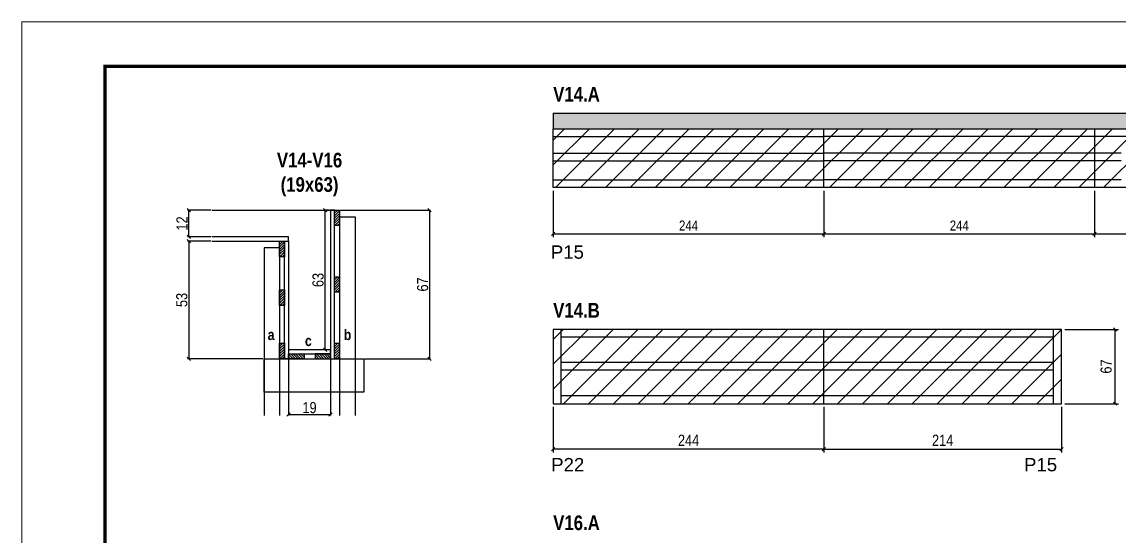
# Model space of a CAD drawing. Extents: x 3330 to 22105, y 1197 to 30204.
# Drawn here: x 14445 to 15433, y 25904 to 26367 of the extents above; entities that cross this region are included whole.
import ezdxf

# ---------------------------------------------------------------- set-up
doc = ezdxf.new("R2010")
doc.units = 0
doc.linetypes.add('DASHED', pattern=[0.75, 0.5, -0.25])
for name, color, linetype in [('5', 5, 'Continuous'), ('COTA', 241, 'Continuous'), ('detalhes', 4, 'Continuous'), ('NOMENCLATURA', 7, 'Continuous'), ('Painéis', 200, 'Continuous'), ('SARR_2.2x7', 40, 'Continuous')]:
    doc.layers.add(name, color=color, linetype=linetype)
for name, color, linetype, lineweight in [('CONCRETO', 251, 'Continuous', 25), ('Folhas', 255, 'Continuous', 9), ('Hachura', 251, 'Continuous', 9), ('SARRAFO DE PRESSAO', 251, 'DASHED', 9)]:
    doc.layers.add(name, color=color, linetype=linetype, lineweight=lineweight)
doc.styles.add('COTA TECNICA', font='techl___.ttf', dxfattribs={"height": 10})
doc.styles.add('COTA TECNICA 2X', font='techl___.ttf', dxfattribs={"height": 10})
doc.styles.add('COTA TECNICA-50', font='techl___.ttf', dxfattribs={"height": 9})
doc.styles.get("Standard").update_dxf_attribs({"font": 'arial.ttf'})
doc.styles.add('TECNICA', font='techb___.ttf', dxfattribs={"height": 10})
doc.dimstyles.new('COTA PAINEL-50', dxfattribs={"dimtxt": 9, "dimasz": 3, "dimexe": 3, "dimexo": 3, "dimgap": 3, "dimtad": 1, "dimdec": 1, "dimzin": 12, "dimdsep": 46, "dimtxsty": 'COTA TECNICA-50', "dimblk1": 'OBLIQUE', "dimblk2": 'OBLIQUE', "dimsah": 1, "dimcen": 0.9, "dimclrd": 4, "dimclre": 4, "dimclrt": 240, "dimadec": 1, "dimazin": 3, "dimtfac": 1, "dimtdec": 1, "dimtmove": 0, "dimatfit": 3, "dimfxl": 1, "dimtolj": 1, "dimtzin": 12, "dimarcsym": 0})
doc.dimstyles.new('PAINEL', dxfattribs={"dimtxt": 10, "dimasz": 3, "dimexe": 3, "dimexo": 3, "dimgap": 3, "dimtad": 1, "dimdec": 1, "dimzin": 12, "dimdsep": 46, "dimtxsty": 'COTA TECNICA', "dimblk1": 'OBLIQUE', "dimblk2": 'OBLIQUE', "dimsah": 1, "dimcen": 0.9, "dimclrd": 4, "dimclre": 4, "dimclrt": 240, "dimadec": 1, "dimazin": 3, "dimtfac": 1, "dimtdec": 1, "dimtmove": 0, "dimatfit": 3, "dimfxl": 1, "dimtolj": 1, "dimtzin": 12, "dimarcsym": 0})
doc.dimstyles.new('SECAO', dxfattribs={"dimscale": 0.333333, "dimtxt": 5, "dimasz": 9, "dimexe": 3, "dimexo": 3, "dimgap": 3, "dimtad": 1, "dimdec": 1, "dimlfac": 0.5, "dimzin": 12, "dimdsep": 46, "dimtxsty": 'COTA TECNICA 2X', "dimblk1": 'OBLIQUE', "dimblk2": 'OBLIQUE', "dimsah": 1, "dimcen": 0.9, "dimclrd": 4, "dimclre": 4, "dimclrt": 240, "dimadec": 1, "dimazin": 3, "dimtfac": 1, "dimtdec": 1, "dimtmove": 0, "dimatfit": 3, "dimfxl": 1, "dimtolj": 1, "dimtzin": 12, "dimarcsym": 0})

# ---------------------------------------------------------------- blocks, each defined once
blk = doc.blocks.new('9999999999')
at = {"layer": 'Folhas'}
blk.add_lwpolyline([(98138.98, 34190.21), (99623.98, 34190.21), (99623.98, 35240.21), (98138.98, 35240.21)], close=True, dxfattribs=at)
at = {"layer": 'Folhas', "color": 30, "const_width": 3}
blk.add_lwpolyline([(98213.98, 34230.21), (99583.98, 34230.21), (99583.98, 35200.21), (98213.98, 35200.21)], close=True, dxfattribs=at)
blk = doc.blocks.new('_Oblique')
at = {"color": 0, "linetype": 'ByBlock', "lineweight": -2}
blk.add_line((-0.5, -0.5), (0.5, 0.5), dxfattribs=at)
blk = doc.blocks.new('*D511')
at = {"layer": 'COTA', "color": 4, "lineweight": -2, "transparency": 16777216}
for p, q in [((14731.77, 26197.78), (14812.82, 26197.78)), ((14811.82, 26197.78), (14811.82, 26063.78)), ((14753.62, 26063.78), (14812.82, 26063.78))]:
    blk.add_line(p, q, dxfattribs=at)
at = {"layer": 'Defpoints', "color": 0, "transparency": 16777216}
for p in [(14730.77, 26197.78, 0), (14752.62, 26063.78, 0), (14811.82, 26063.78)]:
    blk.add_point(p, dxfattribs=at)
at = {"layer": 'COTA', "color": 4, "lineweight": -2, "transparency": 16777216, "xscale": 3, "yscale": 3, "zscale": 3}
for p, rotation in [((14811.82, 26197.78), 90), ((14811.82, 26063.78), 270)]:
    blk.add_blockref('_Oblique', p, dxfattribs=dict(at, rotation=rotation))
at = {"layer": 'COTA', "color": 240, "transparency": 16777216, "insert": (14805.72, 26130.78), "char_height": 10, "attachment_point": 5, "rotation": 90, "style": 'COTA TECNICA 2X'}
blk.add_mtext('\\A1;67', dxfattribs=at)
blk = doc.blocks.new('*D512')
at = {"layer": 'COTA', "color": 4, "lineweight": -2, "transparency": 16777216}
for p, q in [((14615.07, 26169.78), (14593.86, 26169.78)), ((14594.86, 26169.78), (14594.86, 26063.78)), ((14661.77, 26063.78), (14593.86, 26063.78))]:
    blk.add_line(p, q, dxfattribs=at)
at = {"layer": 'Defpoints', "color": 0, "transparency": 16777216}
for p in [(14616.07, 26169.78), (14594.86, 26063.78), (14662.77, 26063.78, 0)]:
    blk.add_point(p, dxfattribs=at)
at = {"layer": 'COTA', "color": 4, "lineweight": -2, "transparency": 16777216, "xscale": 3, "yscale": 3, "zscale": 3}
for p, rotation in [((14594.86, 26169.78), 90), ((14594.86, 26063.78), 270)]:
    blk.add_blockref('_Oblique', p, dxfattribs=dict(at, rotation=rotation))
at = {"layer": 'COTA', "color": 240, "transparency": 16777216, "insert": (14588.64, 26116.78), "char_height": 10, "attachment_point": 5, "rotation": 90, "style": 'COTA TECNICA 2X'}
blk.add_mtext('\\A1;53', dxfattribs=at)
blk = doc.blocks.new('*D513')
at = {"layer": 'COTA', "color": 4, "lineweight": -2, "transparency": 16777216}
for p, q in [((14721.77, 26197.78), (14716.7, 26197.78)), ((14717.7, 26071.78), (14717.7, 26197.78)), ((14721.77, 26071.78), (14716.7, 26071.78))]:
    blk.add_line(p, q, dxfattribs=at)
at = {"layer": 'Defpoints', "color": 0, "transparency": 16777216}
for p in [(14717.7, 26197.78), (14722.77, 26197.78), (14722.77, 26071.78)]:
    blk.add_point(p, dxfattribs=at)
at = {"layer": 'COTA', "color": 4, "lineweight": -2, "transparency": 16777216, "xscale": 3, "yscale": 3, "zscale": 3}
for p, rotation in [((14717.7, 26197.78), 90), ((14717.7, 26071.78), 270)]:
    blk.add_blockref('_Oblique', p, dxfattribs=dict(at, rotation=rotation))
at = {"layer": 'COTA', "color": 240, "transparency": 16777216, "insert": (14711.48, 26134.78), "char_height": 10, "attachment_point": 5, "rotation": 90, "style": 'COTA TECNICA 2X'}
blk.add_mtext('\\A1;63', dxfattribs=at)
blk = doc.blocks.new('*D514')
at = {"layer": 'COTA', "color": 4, "lineweight": -2, "transparency": 16777216}
for p, q in [((14615.07, 26197.78), (14593.86, 26197.78)), ((14594.86, 26173.78), (14594.86, 26197.78)), ((14615.07, 26173.78), (14593.86, 26173.78))]:
    blk.add_line(p, q, dxfattribs=at)
at = {"layer": 'Defpoints', "color": 0, "transparency": 16777216}
for p in [(14594.86, 26197.78), (14616.07, 26197.78), (14616.07, 26173.78)]:
    blk.add_point(p, dxfattribs=at)
at = {"layer": 'COTA', "color": 4, "lineweight": -2, "transparency": 16777216, "xscale": 3, "yscale": 3, "zscale": 3}
for p, rotation in [((14594.86, 26197.78), 90), ((14594.86, 26173.78), 270)]:
    blk.add_blockref('_Oblique', p, dxfattribs=dict(at, rotation=rotation))
at = {"layer": 'COTA', "color": 240, "transparency": 16777216, "insert": (14588.8, 26185.78), "char_height": 10, "attachment_point": 5, "rotation": 90, "style": 'COTA TECNICA 2X'}
blk.add_mtext('\\A1;12', dxfattribs=at)
blk = doc.blocks.new('*D515')
at = {"layer": 'COTA', "color": 4, "lineweight": -2, "transparency": 16777216}
for p, q in [((14684.77, 26062.78), (14684.77, 26012.61)), ((14722.77, 26062.78), (14722.77, 26012.61)), ((14684.77, 26013.61), (14722.77, 26013.61))]:
    blk.add_line(p, q, dxfattribs=at)
at = {"layer": 'Defpoints', "color": 0, "transparency": 16777216}
for p in [(14684.77, 26063.78), (14722.77, 26063.78), (14722.77, 26013.61)]:
    blk.add_point(p, dxfattribs=at)
at = {"layer": 'COTA', "color": 4, "lineweight": -2, "transparency": 16777216, "xscale": 3, "yscale": 3, "zscale": 3, "rotation": 180}
blk.add_blockref('_Oblique', (14684.77, 26013.61), dxfattribs=at)
at = {"layer": 'COTA', "color": 4, "lineweight": -2, "transparency": 16777216, "xscale": 3, "yscale": 3, "zscale": 3}
blk.add_blockref('_Oblique', (14722.77, 26013.61), dxfattribs=at)
at = {"layer": 'COTA', "color": 240, "transparency": 16777216, "insert": (14703.77, 26019.69), "char_height": 10, "attachment_point": 5, "style": 'COTA TECNICA 2X'}
blk.add_mtext('\\A1;19', dxfattribs=at)
blk = doc.blocks.new('*D516')
at = {"layer": 'COTA', "color": 4, "linetype": 'ByBlock', "lineweight": -2, "transparency": 16777216}
for p, q in [((15167.34, 26020.32), (15167.34, 25979.24)), ((15381.34, 26020.32), (15381.34, 25979.24)), ((15167.34, 25982.24), (15381.34, 25982.24))]:
    blk.add_line(p, q, dxfattribs=at)
at = {"layer": 'Defpoints', "color": 0, "linetype": 'ByBlock', "transparency": 16777216}
for p in [(15167.34, 26023.32), (15381.34, 26023.32), (15381.34, 25982.24)]:
    blk.add_point(p, dxfattribs=at)
at = {"layer": 'COTA', "color": 4, "linetype": 'ByBlock', "lineweight": -2, "transparency": 16777216, "xscale": 3, "yscale": 3, "zscale": 3, "rotation": 180}
blk.add_blockref('_Oblique', (15167.34, 25982.24), dxfattribs=at)
at = {"layer": 'COTA', "color": 4, "linetype": 'ByBlock', "lineweight": -2, "transparency": 16777216, "xscale": 3, "yscale": 3, "zscale": 3}
blk.add_blockref('_Oblique', (15381.34, 25982.24), dxfattribs=at)
at = {"layer": 'COTA', "color": 240, "linetype": 'ByBlock', "transparency": 16777216, "insert": (15274.34, 25990.31), "char_height": 10, "attachment_point": 5, "style": 'COTA TECNICA'}
blk.add_mtext('\\A1;214', dxfattribs=at)
blk = doc.blocks.new('*D517')
at = {"layer": 'COTA', "color": 4, "linetype": 'ByBlock', "lineweight": -2, "transparency": 16777216}
for p, q in [((14923.34, 26020.32), (14923.34, 25979.24)), ((15167.34, 26020.32), (15167.34, 25979.24)), ((15167.34, 25982.24), (14923.34, 25982.24))]:
    blk.add_line(p, q, dxfattribs=at)
at = {"layer": 'Defpoints', "color": 0, "linetype": 'ByBlock', "transparency": 16777216}
for p in [(14923.34, 26023.32), (15167.34, 26023.32), (14923.34, 25982.24)]:
    blk.add_point(p, dxfattribs=at)
at = {"layer": 'COTA', "color": 4, "linetype": 'ByBlock', "lineweight": -2, "transparency": 16777216, "xscale": 3, "yscale": 3, "zscale": 3, "rotation": 180}
blk.add_blockref('_Oblique', (14923.34, 25982.24), dxfattribs=at)
at = {"layer": 'COTA', "color": 4, "linetype": 'ByBlock', "lineweight": -2, "transparency": 16777216, "xscale": 3, "yscale": 3, "zscale": 3}
blk.add_blockref('_Oblique', (15167.34, 25982.24), dxfattribs=at)
at = {"layer": 'COTA', "color": 240, "linetype": 'ByBlock', "transparency": 16777216, "insert": (15045.34, 25990.31), "char_height": 10, "attachment_point": 5, "style": 'COTA TECNICA'}
blk.add_mtext('\\A1;244', dxfattribs=at)
blk = doc.blocks.new('*D518')
at = {"layer": 'COTA', "color": 4, "linetype": 'ByBlock', "lineweight": -2, "transparency": 16777216}
for p, q in [((15384.34, 26090.32), (15432.81, 26090.32)), ((15429.81, 26023.32), (15429.81, 26090.32)), ((15384.34, 26023.32), (15432.81, 26023.32))]:
    blk.add_line(p, q, dxfattribs=at)
at = {"layer": 'Defpoints', "color": 0, "linetype": 'ByBlock', "transparency": 16777216}
for p in [(15381.34, 26090.32), (15429.81, 26090.32), (15381.34, 26023.32)]:
    blk.add_point(p, dxfattribs=at)
at = {"layer": 'COTA', "color": 4, "linetype": 'ByBlock', "lineweight": -2, "transparency": 16777216, "xscale": 3, "yscale": 3, "zscale": 3}
for p, rotation in [((15429.81, 26090.32), 90), ((15429.81, 26023.32), 270)]:
    blk.add_blockref('_Oblique', p, dxfattribs=dict(at, rotation=rotation))
at = {"layer": 'COTA', "color": 240, "linetype": 'ByBlock', "transparency": 16777216, "insert": (15421.71, 26056.82), "char_height": 10, "attachment_point": 5, "rotation": 90, "style": 'COTA TECNICA'}
blk.add_mtext('\\A1;67', dxfattribs=at)
blk = doc.blocks.new('*D458')
at = {"layer": 'COTA', "color": 4, "linetype": 'ByBlock', "lineweight": -2, "transparency": 16777216}
for p, q in [((14923.34, 26215.14), (14923.34, 26173.29)), ((15167.34, 26215.14), (15167.34, 26173.29)), ((14923.34, 26176.29), (15167.34, 26176.29))]:
    blk.add_line(p, q, dxfattribs=at)
at = {"layer": 'Defpoints', "color": 0, "linetype": 'ByBlock', "transparency": 16777216}
for p in [(14923.34, 26218.14), (15167.34, 26218.14), (15167.34, 26176.29)]:
    blk.add_point(p, dxfattribs=at)
at = {"layer": 'COTA', "color": 4, "linetype": 'ByBlock', "lineweight": -2, "transparency": 16777216, "xscale": 3, "yscale": 3, "zscale": 3, "rotation": 180}
blk.add_blockref('_Oblique', (14923.34, 26176.29), dxfattribs=at)
at = {"layer": 'COTA', "color": 4, "linetype": 'ByBlock', "lineweight": -2, "transparency": 16777216, "xscale": 3, "yscale": 3, "zscale": 3}
blk.add_blockref('_Oblique', (15167.34, 26176.29), dxfattribs=at)
at = {"layer": 'COTA', "color": 240, "linetype": 'ByBlock', "transparency": 16777216, "insert": (15045.34, 26183.86), "char_height": 9, "attachment_point": 5, "style": 'COTA TECNICA-50'}
blk.add_mtext('\\A1;244', dxfattribs=at)
blk = doc.blocks.new('*D459')
at = {"layer": 'COTA', "color": 4, "linetype": 'ByBlock', "lineweight": -2, "transparency": 16777216}
for p, q in [((15167.34, 26215.14), (15167.34, 26173.29)), ((15411.34, 26215.14), (15411.34, 26173.29)), ((15167.34, 26176.29), (15411.34, 26176.29))]:
    blk.add_line(p, q, dxfattribs=at)
at = {"layer": 'Defpoints', "color": 0, "linetype": 'ByBlock', "transparency": 16777216}
for p in [(15167.34, 26218.14), (15411.34, 26218.14), (15411.34, 26176.29)]:
    blk.add_point(p, dxfattribs=at)
at = {"layer": 'COTA', "color": 4, "linetype": 'ByBlock', "lineweight": -2, "transparency": 16777216, "xscale": 3, "yscale": 3, "zscale": 3, "rotation": 180}
blk.add_blockref('_Oblique', (15167.34, 26176.29), dxfattribs=at)
at = {"layer": 'COTA', "color": 4, "linetype": 'ByBlock', "lineweight": -2, "transparency": 16777216, "xscale": 3, "yscale": 3, "zscale": 3}
blk.add_blockref('_Oblique', (15411.34, 26176.29), dxfattribs=at)
at = {"layer": 'COTA', "color": 240, "linetype": 'ByBlock', "transparency": 16777216, "insert": (15289.34, 26183.86), "char_height": 9, "attachment_point": 5, "style": 'COTA TECNICA-50'}
blk.add_mtext('\\A1;244', dxfattribs=at)
blk = doc.blocks.new('*D463')
at = {"layer": 'COTA', "color": 4, "linetype": 'ByBlock', "lineweight": -2, "transparency": 16777216}
for p, q in [((15411.34, 26215.14), (15411.34, 26173.29)), ((15611.34, 26215.14), (15611.34, 26173.29)), ((15411.34, 26176.29), (15611.34, 26176.29))]:
    blk.add_line(p, q, dxfattribs=at)
at = {"layer": 'Defpoints', "color": 0, "linetype": 'ByBlock', "transparency": 16777216}
for p in [(15411.34, 26218.14), (15611.34, 26218.14), (15611.34, 26176.29)]:
    blk.add_point(p, dxfattribs=at)
at = {"layer": 'COTA', "color": 4, "linetype": 'ByBlock', "lineweight": -2, "transparency": 16777216, "xscale": 3, "yscale": 3, "zscale": 3, "rotation": 180}
blk.add_blockref('_Oblique', (15411.34, 26176.29), dxfattribs=at)
at = {"layer": 'COTA', "color": 4, "linetype": 'ByBlock', "lineweight": -2, "transparency": 16777216, "xscale": 3, "yscale": 3, "zscale": 3}
blk.add_blockref('_Oblique', (15611.34, 26176.29), dxfattribs=at)
at = {"layer": 'COTA', "color": 240, "linetype": 'ByBlock', "transparency": 16777216, "insert": (15511.34, 26184.39), "char_height": 10, "attachment_point": 5, "style": 'COTA TECNICA'}
blk.add_mtext('\\A1;200', dxfattribs=at)

msp = doc.modelspace()

# ---------------------------------------------------------------- hatches: boundary and pattern name
at = {"layer": 'COTA', "linetype": 'ByBlock'}
h = msp.add_hatch(dxfattribs=at)
h.set_pattern_fill('AR-CONC', color=256, scale=0.03)
h.set_pattern_definition([(50, (-117913.5154, -7480.7943), (5.46554007, -0.47817257), [0.5715, -6.2865]), (355, (-117913.5154, -7480.7943), (-1.05730264, 5.73170536), [0.4572, -5.02921753]), (100.4514447, (-117913.06, -7480.834), (4.40823741, 5.25353256), [0.48570026, -5.34270734]), (46.1842, (-117913.5154, -7479.27), (8.13237123, -1.26126984), [0.85725, -9.42975]), (96.6355576, (-117912.838, -7479.3754), (7.122124, 7.42278374), [0.7285507, -8.01406824]), (351.184151, (-117913.5154, -7479.27), (7.122124, 7.42278374), [0.685799, -7.54379196]), (21, (-117912.7534, -7479.6513), (4.54843174, -3.06795595), [0.5715, -6.2865]), (326, (-117912.7534, -7479.6513), (1.85406085, 5.52563898), [0.4572, -5.0292]), (71.451445, (-117912.3744, -7479.907), (6.40249258, 2.45768307), [0.48570026, -5.34269813]), (37.5, (-117913.5154, -7480.7943), (0.092658098, 2.536651166), [0, -4.96824, 0, -5.1054, 0, -5.04825]), (7.5, (-117913.5154, -7480.7943), (2.004589875, 3.005417245), [0, -2.91084, 0, -4.85394, 0, -1.92405]), (327.5, (-117915.2147, -7480.7943), (4.067717855, -0.17186232), [0, -1.905, 0, -5.9436, 0, -7.8867]), (317.5, (-117915.9767, -7480.7943), (4.44387544, 0.76279473), [0, -2.4765, 0, -3.94716, 0, -5.6007])])
h.paths.add_polyline_path([(14923.34, 26285.14), (14923.34, 26271.14), (15611.34, 26271.14), (15611.34, 26285.14)])
at = {"layer": 'Hachura', "linetype": 'ByBlock'}
h = msp.add_hatch(dxfattribs=at)
h.set_pattern_fill('ANSI31', color=256, scale=5)
h.paths.add_polyline_path([(15167.34, 26271.14), (14923.34, 26271.14), (14923.34, 26218.14), (15167.34, 26218.14)])
h.paths.add_polyline_path([(15411.34, 26271.14), (15167.34, 26271.14), (15167.34, 26218.14), (15411.34, 26218.14)])
h.paths.add_polyline_path([(15611.34, 26271.14), (15411.34, 26271.14), (15411.34, 26218.14), (15611.34, 26218.14)])
h.paths.add_polyline_path([(15381.34, 26090.32), (15167.34, 26090.32), (15167.34, 26023.32), (15381.34, 26023.32)])
h.paths.add_polyline_path([(15167.34, 26090.32), (14923.34, 26090.32), (14923.34, 26023.32), (15167.34, 26023.32)])
h.paths.add_polyline_path([(15167.34, 25884.82), (14923.34, 25884.82), (14923.34, 25831.82), (15167.34, 25831.82)])
h.paths.add_polyline_path([(15411.34, 25884.82), (15167.34, 25884.82), (15167.34, 25831.82), (15411.34, 25831.82)])
h.paths.add_polyline_path([(15611.34, 25884.82), (15411.34, 25884.82), (15411.34, 25831.82), (15611.34, 25831.82)])
h.paths.add_polyline_path([(15160.34, 25705.38), (15060.34, 25705.38), (15060.34, 25638.38), (15160.34, 25638.38), (15160.34, 25653.38)])
h.paths.add_polyline_path([(15060.34, 25705.38), (14945.34, 25705.38), (14945.34, 25653.38), (14945.34, 25638.38), (15060.34, 25638.38)])
h.paths.add_polyline_path([(15182.34, 25653.38), (15160.34, 25653.38), (15160.34, 25645.88), (15182.34, 25645.88)])
h.paths.add_polyline_path([(15182.34, 25645.88), (15160.34, 25645.88), (15160.34, 25638.38), (15182.34, 25638.38)])
h.paths.add_polyline_path([(14945.34, 25645.88), (14923.34, 25645.88), (14923.34, 25638.38), (14945.34, 25638.38)])
h.paths.add_polyline_path([(14945.34, 25653.38), (14923.34, 25653.38), (14923.34, 25645.88), (14945.34, 25645.88)])
at = {"layer": 'SARR_2.2x7'}
h = msp.add_hatch(dxfattribs=at)
h.set_pattern_fill('ANSI31', color=256, scale=0.5)
h.set_pattern_definition([(45, (-108746.1965, -6920.5615), (-1.122532015, 1.122532015), [])])
h.paths.add_polyline_path([(14726.37, 26197.78), (14730.77, 26197.78), (14730.77, 26183.78), (14726.37, 26183.78)])
h = msp.add_hatch(dxfattribs=at)
h.set_pattern_fill('ANSI31', color=256, scale=0.5)
h.set_pattern_definition([(45, (-108795.7965, -6948.5615), (-1.122532015, 1.122532015), [])])
h.paths.add_polyline_path([(14676.77, 26169.78), (14681.17, 26169.78), (14681.17, 26155.78), (14676.77, 26155.78)])
h = msp.add_hatch(dxfattribs=at)
h.set_pattern_fill('ANSI31', color=256, scale=0.5)
h.set_pattern_definition([(45, (-108746.1965, -6980.5615), (-1.122532015, 1.122532015), [])])
h.paths.add_polyline_path([(14726.37, 26137.78), (14730.77, 26137.78), (14730.77, 26123.78), (14726.37, 26123.78)])
h = msp.add_hatch(dxfattribs=at)
h.set_pattern_fill('ANSI31', color=256, scale=0.5)
h.set_pattern_definition([(45, (-108795.7965, -6992.5615), (-1.122532015, 1.122532015), [])])
h.paths.add_polyline_path([(14676.77, 26125.78), (14681.17, 26125.78), (14681.17, 26111.78), (14676.77, 26111.78)])
h = msp.add_hatch(dxfattribs=at)
h.set_pattern_fill('ANSI31', color=256, scale=0.5)
h.set_pattern_definition([(45, (-108795.7965, -7040.5615), (-1.122532015, 1.122532015), [])])
h.paths.add_polyline_path([(14676.77, 26077.78), (14681.17, 26077.78), (14681.17, 26063.78), (14676.77, 26063.78)])
h = msp.add_hatch(dxfattribs=at)
h.set_pattern_fill('ANSI31', color=256, scale=0.5)
h.set_pattern_definition([(45, (-108746.1965, -7040.5615), (-1.122532015, 1.122532015), [])])
h.paths.add_polyline_path([(14726.37, 26077.78), (14730.77, 26077.78), (14730.77, 26063.78), (14726.37, 26063.78)])
h = msp.add_hatch(dxfattribs=at)
h.set_pattern_fill('ANSI31', color=256, scale=0.5, angle=90)
h.set_pattern_definition([(135, (47920.3118, -97448.3926), (-1.122532015, -1.122532015), [])])
h.paths.add_polyline_path([(14698.77, 26063.78), (14698.77, 26068.18), (14684.77, 26068.18), (14684.77, 26063.78)])
h = msp.add_hatch(dxfattribs=at)
h.set_pattern_fill('ANSI31', color=256, scale=0.5, angle=90)
h.set_pattern_definition([(135, (47858.3118, -97448.3926), (-1.122532015, -1.122532015), [])])
h.paths.add_polyline_path([(14708.77, 26063.78), (14708.77, 26068.18), (14722.77, 26068.18), (14722.77, 26063.78)])

# ---------------------------------------------------------------- linework, layer by layer
for p, q in [((14730.77, 26191.78), (14744.77, 26191.78)), ((14730.77, 26191.78), (14730.77, 26012.75)), ((14744.77, 26191.78), (14744.77, 26012.75)), ((14676.77, 26163.78), (14662.77, 26163.78)), ((14662.77, 26163.78), (14662.77, 26012.75)), ((14676.77, 26163.78), (14676.77, 26012.75))]:
    msp.add_line(p, q)
at = {"linetype": 'Continuous'}
msp.add_lwpolyline([(14752.62, 26033.78), (14662.77, 26033.78), (14662.77, 26063.78), (14752.62, 26063.78)], close=True, dxfattribs=at)
at = {"layer": 'CONCRETO', "linetype": 'Continuous'}
msp.add_line((14616.07, 26197.78), (14730.77, 26197.78), dxfattribs=at)
at = {"layer": 'COTA', "linetype": 'ByBlock'}
for q in [(14923.34, 26271.14), (15611.34, 26285.14)]:
    msp.add_line((14923.34, 26285.14), q, dxfattribs=at)
at = {"layer": 'Painéis', "linetype": 'Continuous'}
for p, q in [((14923.34, 26271.14), (15611.34, 26271.14)), ((14923.34, 26218.14), (14923.34, 26271.14)), ((15167.34, 26218.14), (15167.34, 26271.14)), ((15411.34, 26271.14), (15411.34, 26218.14)), ((15611.34, 26218.14), (14923.34, 26218.14)), ((15381.34, 26090.32), (14923.34, 26090.32)), ((14923.34, 26090.32), (14923.34, 26023.32)), ((15167.34, 26023.32), (15167.34, 26090.32)), ((15381.34, 26023.32), (15381.34, 26090.32)), ((14923.34, 26023.32), (15381.34, 26023.32))]:
    msp.add_line(p, q, dxfattribs=at)
for points in [[(14726.37, 26063.78), (14726.37, 26197.78), (14722.77, 26197.78), (14722.77, 26063.78)], [(14681.17, 26063.78), (14681.17, 26169.78), (14684.77, 26169.78), (14684.77, 26063.78)], [(14722.77, 26071.78), (14684.77, 26071.78), (14684.77, 26068.18), (14722.77, 26068.18)]]:
    msp.add_lwpolyline(points, close=True, dxfattribs=at)
at = {"layer": 'Painéis', "linetype": 'Continuous', "elevation": 0}
msp.add_lwpolyline([(14616.07, 26169.78), (14684.77, 26169.78), (14684.77, 26173.78), (14616.07, 26173.78)], dxfattribs=at)
at = {"layer": 'SARR_2.2x7', "linetype": 'Continuous'}
for p, q in [((14923.34, 26264.14), (15167.34, 26264.14)), ((15411.34, 26264.14), (15167.34, 26264.14)), ((15611.34, 26264.14), (15411.34, 26264.14)), ((14923.34, 26249.13), (15167.34, 26249.13)), ((14923.34, 26242.13), (15167.34, 26242.13)), ((15411.34, 26249.13), (15167.34, 26249.13)), ((15411.34, 26242.13), (15167.34, 26242.13)), ((15435.34, 26249.13), (15411.34, 26249.13)), ((15435.34, 26242.13), (15411.34, 26242.13)), ((14923.34, 26225.14), (15167.34, 26225.14)), ((15411.34, 26225.14), (15167.34, 26225.14)), ((15435.34, 26225.14), (15411.34, 26225.14)), ((14930.34, 26090.32), (14930.34, 26023.32)), ((15374.34, 26023.32), (15374.34, 26090.32)), ((15167.34, 26083.32), (14930.34, 26083.32)), ((15374.34, 26083.32), (15167.34, 26083.32)), ((15167.34, 26060.39), (14930.34, 26060.39)), ((15374.34, 26060.39), (15167.34, 26060.39)), ((15167.34, 26053.39), (14930.34, 26053.39)), ((15374.34, 26053.39), (15167.34, 26053.39)), ((15167.34, 26030.32), (14930.34, 26030.32)), ((15374.34, 26030.32), (15167.34, 26030.32))]:
    msp.add_line(p, q, dxfattribs=at)
at = {"layer": 'SARR_2.2x7'}
for points in [[(14726.37, 26183.78), (14726.37, 26197.78), (14730.77, 26197.78), (14730.77, 26183.78)], [(14676.77, 26155.78), (14676.77, 26169.78), (14681.17, 26169.78), (14681.17, 26155.78)], [(14726.37, 26123.78), (14726.37, 26137.78), (14730.77, 26137.78), (14730.77, 26123.78)], [(14676.77, 26111.78), (14676.77, 26125.78), (14681.17, 26125.78), (14681.17, 26111.78)], [(14676.77, 26063.78), (14676.77, 26077.78), (14681.17, 26077.78), (14681.17, 26063.78)], [(14726.37, 26063.78), (14726.37, 26077.78), (14730.77, 26077.78), (14730.77, 26063.78)], [(14684.77, 26068.18), (14698.77, 26068.18), (14698.77, 26063.78), (14684.77, 26063.78)], [(14722.77, 26068.18), (14708.77, 26068.18), (14708.77, 26063.78), (14722.77, 26063.78)]]:
    msp.add_lwpolyline(points, close=True, dxfattribs=at)

# ---------------------------------------------------------------- block references
at = {"layer": 'SARRAFO DE PRESSAO', "color": 6, "linetype": 'ByBlock'}
msp.add_blockref('9999999999', (-83694.42, -8872.81), dxfattribs=at)

# ---------------------------------------------------------------- texts
at = {"layer": '5', "linetype": 'Continuous'}
for s, p in [('P15', (14921.22, 26153.97)), ('P22', (14921.54, 25962.34)), ('P15', (15347.68, 25962.34))]:
    msp.add_text(s, height=12, rotation=0.00004, dxfattribs=at).set_placement(p)
at = {"layer": 'detalhes', "style": 'TECNICA'}
for s, p in [('a', (14666.05, 26080.67)), ('b', (14734.66, 26080.66)), ('c', (14699.6, 26075.25))]:
    msp.add_text(s, height=9.6, dxfattribs=at).set_placement(p)
at = {"layer": 'NOMENCLATURA', "style": 'TECNICA'}
for s, p in [('V14.A', (14923.34, 26295.66)), ('V14.B', (14923.34, 26100.84)), ('V16.A', (14923.34, 25909.34))]:
    msp.add_text(s, height=13.2, dxfattribs=at).set_placement(p)
at = {"layer": 'NOMENCLATURA', "insert": (14703.77, 26249.47), "char_height": 13.2, "attachment_point": 2, "style": 'TECNICA'}
msp.add_mtext_dynamic_manual_height_columns('V14-V16\\P(19x63)', width=300.2766, gutter_width=1, heights=[0], dxfattribs=at)

# ---------------------------------------------------------------- dimensions: what is measured, and where the dimension line sits
at = {"layer": 'COTA', "linetype": 'ByBlock'}
dim = msp.add_linear_dim(base=(15167.34, 26176.29), p1=(14923.34, 26218.14), p2=(15167.34, 26218.14), angle=180, dimstyle='COTA PAINEL-50', override={"dimarcsym": 1}, dxfattribs=at)
dim.commit()
dim.dimension.update_dxf_attribs({"geometry": '*D458', "text_midpoint": (15045.34, 26183.86)})
dim = msp.add_linear_dim(base=(15411.34, 26176.29), p1=(15167.34, 26218.14), p2=(15411.34, 26218.14), dimstyle='COTA PAINEL-50', override={"dimarcsym": 1}, dxfattribs=at)
dim.commit()
dim.dimension.update_dxf_attribs({"geometry": '*D459', "text_midpoint": (15289.34, 26183.86)})
dim = msp.add_linear_dim(base=(15611.34, 26176.29), p1=(15411.34, 26218.14), p2=(15611.34, 26218.14), dimstyle='PAINEL', dxfattribs=at)
dim.commit()
dim.dimension.update_dxf_attribs({"geometry": '*D463', "text_midpoint": (15511.34, 26184.39)})
at = {"layer": 'COTA'}
for base, p1, p2, picture, middle in [((14594.86, 26197.78), (14616.07, 26173.78), (14616.07, 26197.78), '*D514', (14588.8, 26185.78)), ((14717.7, 26197.78), (14722.77, 26071.78), (14722.77, 26197.78), '*D513', (14711.48, 26134.78)), ((14811.82, 26063.78, 0), (14730.77, 26197.78), (14752.62, 26063.78), '*D511', (14805.72, 26130.78, 0)), ((14594.86, 26063.78, 0), (14616.07, 26169.78), (14662.77, 26063.78), '*D512', (14588.64, 26116.78, 0))]:
    dim = msp.add_linear_dim(base=base, p1=p1, p2=p2, angle=90, dimstyle='SECAO', dxfattribs=at)
    dim.commit()
    dim.dimension.update_dxf_attribs({"geometry": picture, "text_midpoint": middle})
at = {"layer": 'COTA', "linetype": 'ByBlock'}
for base, p1, p2, angle, picture, middle in [((15429.81, 26090.32), (15381.34, 26023.32), (15381.34, 26090.32), 90, '*D518', (15421.71, 26056.82)), ((14923.34, 25982.24), (15167.34, 26023.32), (14923.34, 26023.32), 180, '*D517', (15045.34, 25990.31)), ((15381.34, 25982.24), (15167.34, 26023.32), (15381.34, 26023.32), 180, '*D516', (15274.34, 25990.31))]:
    dim = msp.add_linear_dim(base=base, p1=p1, p2=p2, angle=angle, dimstyle='PAINEL', dxfattribs=at)
    dim.commit()
    dim.dimension.update_dxf_attribs({"geometry": picture, "text_midpoint": middle})
at = {"layer": 'COTA'}
dim = msp.add_linear_dim(base=(14722.77, 26013.61), p1=(14684.77, 26063.78), p2=(14722.77, 26063.78), dimstyle='SECAO', dxfattribs=at)
dim.commit()
dim.dimension.update_dxf_attribs({"geometry": '*D515', "text_midpoint": (14703.77, 26019.69)})

doc.saveas('drawing.dxf')
